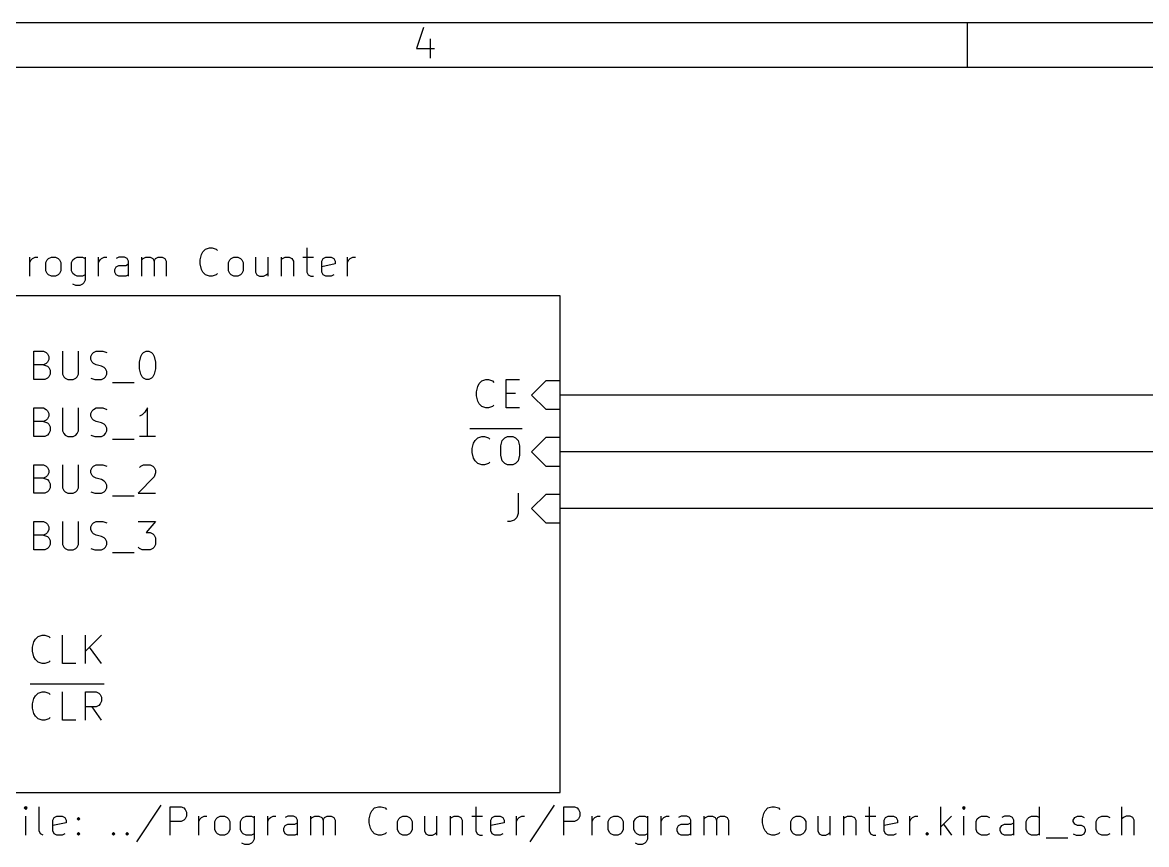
# Model space of a CAD drawing. Extents: x 0.4 to 11.3, y -16.1 to -0.4.
# Drawn here: x 6.603 to 8.583, y -1.842 to -0.394 of the extents above; entities that cross this region are included whole.
import ezdxf

# ---------------------------------------------------------------- set-up
doc = ezdxf.new("R2010")
doc.units = 0
doc.header["$MEASUREMENT"] = 0
for name, color, linetype in [('BROWN2', 54, 'CONTINUOUS'), ('CYAN2', 4, 'CONTINUOUS'), ('GREEN3', 91, 'CONTINUOUS'), ('RED2', 1, 'CONTINUOUS')]:
    doc.layers.add(name, color=color, linetype=linetype)

msp = doc.modelspace()

# ---------------------------------------------------------------- linework, layer by layer
at = {"layer": 'BROWN2', "linetype": 'CONTINUOUS'}
for p, q in [((6.6089, -1.7751), (6.6065, -1.7774)), ((6.6065, -1.7774), (6.6089, -1.7798)), ((6.6113, -1.7774), (6.6089, -1.7751)), ((6.6089, -1.7751), (6.6089, -1.7798)), ((6.6089, -1.7798), (6.6113, -1.7774)), ((6.6327, -1.8179), (6.6327, -1.7751)), ((6.847, -1.7727), (6.8041, -1.837)), ((6.8636, -1.8251), (6.8636, -1.7751)), ((6.8636, -1.7751), (6.8827, -1.7751)), ((6.8827, -1.7751), (6.8874, -1.7774)), ((6.8874, -1.7774), (6.8898, -1.7798)), ((6.8898, -1.7798), (6.8922, -1.7846)), ((7.2184, -1.7822), (7.2232, -1.7774)), ((7.2232, -1.7774), (7.2303, -1.7751)), ((7.2303, -1.7751), (7.2351, -1.7751)), ((7.2351, -1.7751), (7.2422, -1.7774)), ((7.2422, -1.7774), (7.2446, -1.7798)), ((7.4017, -1.7751), (7.4017, -1.8179)), ((7.5398, -1.7727), (7.497, -1.837)), ((7.5565, -1.8251), (7.5565, -1.7751)), ((7.5565, -1.7751), (7.5755, -1.7751)), ((7.5755, -1.7751), (7.5803, -1.7774)), ((7.5803, -1.7774), (7.5827, -1.7798)), ((7.5827, -1.7798), (7.5851, -1.7846)), ((7.9112, -1.7822), (7.916, -1.7774)), ((7.916, -1.7774), (7.9231, -1.7751)), ((7.9231, -1.7751), (7.9279, -1.7751)), ((7.9279, -1.7751), (7.9351, -1.7774)), ((7.9351, -1.7774), (7.9374, -1.7798)), ((8.0946, -1.7751), (8.0946, -1.8179)), ((8.2208, -1.8251), (8.2208, -1.7751)), ((8.2612, -1.7751), (8.2589, -1.7774)), ((8.2589, -1.7774), (8.2612, -1.7798)), ((8.2636, -1.7774), (8.2612, -1.7751)), ((8.2612, -1.7751), (8.2612, -1.7798)), ((8.2612, -1.7798), (8.2636, -1.7774)), ((8.3946, -1.8251), (8.3946, -1.7751)), ((8.5398, -1.8251), (8.5398, -1.7751)), ((6.6089, -1.8251), (6.6089, -1.7917)), ((6.6565, -1.7989), (6.6589, -1.7941)), ((6.6565, -1.8179), (6.6565, -1.7989)), ((6.6589, -1.7941), (6.6636, -1.7917)), ((6.6636, -1.7917), (6.6732, -1.7917)), ((6.6732, -1.7917), (6.6779, -1.7941)), ((6.6779, -1.7941), (6.6803, -1.7989)), ((6.6803, -1.7989), (6.6803, -1.8036)), ((6.6994, -1.7965), (6.7017, -1.7941)), ((6.7017, -1.7989), (6.6994, -1.7965)), ((6.7017, -1.7941), (6.7041, -1.7965)), ((6.7017, -1.7941), (6.7017, -1.7989)), ((6.7041, -1.7965), (6.7017, -1.7989)), ((6.8827, -1.8013), (6.8636, -1.8013)), ((6.8874, -1.7989), (6.8827, -1.8013)), ((6.8898, -1.7965), (6.8874, -1.7989)), ((6.8922, -1.7917), (6.8898, -1.7965)), ((6.8922, -1.7846), (6.8922, -1.7917)), ((6.9136, -1.8251), (6.9136, -1.7917)), ((6.9136, -1.8013), (6.916, -1.7965)), ((6.916, -1.7965), (6.9184, -1.7941)), ((6.9184, -1.7941), (6.9232, -1.7917)), ((6.9232, -1.7917), (6.9279, -1.7917)), ((6.9422, -1.8013), (6.9446, -1.7965)), ((6.9422, -1.8155), (6.9422, -1.8013)), ((6.9446, -1.7965), (6.947, -1.7941)), ((6.947, -1.7941), (6.9517, -1.7917)), ((6.9517, -1.7917), (6.9589, -1.7917)), ((6.9589, -1.7917), (6.9636, -1.7941)), ((6.9636, -1.7941), (6.966, -1.7965)), ((6.966, -1.7965), (6.9684, -1.8013)), ((6.9684, -1.8013), (6.9684, -1.8155)), ((6.9874, -1.8013), (6.9898, -1.7965)), ((6.9874, -1.8155), (6.9874, -1.8013)), ((6.9898, -1.7965), (6.9922, -1.7941)), ((6.9922, -1.7941), (6.997, -1.7917)), ((6.997, -1.7917), (7.0065, -1.7917)), ((7.0065, -1.7917), (7.0113, -1.7941)), ((7.0113, -1.7917), (7.0113, -1.8322)), ((7.0351, -1.8251), (7.0351, -1.7917)), ((7.0351, -1.8013), (7.0374, -1.7965)), ((7.0374, -1.7965), (7.0398, -1.7941)), ((7.0398, -1.7941), (7.0446, -1.7917)), ((7.0446, -1.7917), (7.0494, -1.7917)), ((7.0708, -1.7917), (7.066, -1.7941)), ((7.0803, -1.7917), (7.0708, -1.7917)), ((7.0851, -1.7941), (7.0803, -1.7917)), ((7.0874, -1.7989), (7.0851, -1.7941)), ((7.0874, -1.8251), (7.0874, -1.7989)), ((7.1113, -1.8251), (7.1113, -1.7917)), ((7.1113, -1.7965), (7.1136, -1.7941)), ((7.1136, -1.7941), (7.1184, -1.7917)), ((7.1184, -1.7917), (7.1255, -1.7917)), ((7.1255, -1.7917), (7.1303, -1.7941)), ((7.1303, -1.7941), (7.1327, -1.7989)), ((7.1327, -1.7989), (7.1351, -1.7941)), ((7.1327, -1.7989), (7.1327, -1.8251)), ((7.1351, -1.7941), (7.1398, -1.7917)), ((7.1398, -1.7917), (7.147, -1.7917)), ((7.147, -1.7917), (7.1517, -1.7941)), ((7.1517, -1.7941), (7.1541, -1.7989)), ((7.1541, -1.7989), (7.1541, -1.8251)), ((7.2136, -1.7965), (7.216, -1.787)), ((7.2136, -1.8036), (7.2136, -1.7965)), ((7.216, -1.787), (7.2184, -1.7822)), ((7.2636, -1.8013), (7.266, -1.7965)), ((7.2636, -1.8155), (7.2636, -1.8013)), ((7.266, -1.7965), (7.2684, -1.7941)), ((7.2684, -1.7941), (7.2732, -1.7917)), ((7.2732, -1.7917), (7.2803, -1.7917)), ((7.2803, -1.7917), (7.2851, -1.7941)), ((7.2851, -1.7941), (7.2874, -1.7965)), ((7.2874, -1.7965), (7.2898, -1.8013)), ((7.2898, -1.8013), (7.2898, -1.8155)), ((7.3112, -1.7917), (7.3112, -1.8179)), ((7.3327, -1.7917), (7.3327, -1.8251)), ((7.3565, -1.7917), (7.3565, -1.8251)), ((7.3565, -1.7965), (7.3589, -1.7941)), ((7.3589, -1.7941), (7.3636, -1.7917)), ((7.3636, -1.7917), (7.3708, -1.7917)), ((7.3708, -1.7917), (7.3755, -1.7941)), ((7.3755, -1.7941), (7.3779, -1.7989)), ((7.3779, -1.7989), (7.3779, -1.8251)), ((7.3946, -1.7917), (7.4136, -1.7917)), ((7.4279, -1.7989), (7.4303, -1.7941)), ((7.4279, -1.8179), (7.4279, -1.7989)), ((7.4303, -1.7941), (7.4351, -1.7917)), ((7.4351, -1.7917), (7.4446, -1.7917)), ((7.4446, -1.7917), (7.4493, -1.7941)), ((7.4493, -1.7941), (7.4517, -1.7989)), ((7.4517, -1.7989), (7.4517, -1.8036)), ((7.4731, -1.8251), (7.4731, -1.7917)), ((7.4731, -1.8013), (7.4755, -1.7965)), ((7.4755, -1.7965), (7.4779, -1.7941)), ((7.4779, -1.7941), (7.4827, -1.7917)), ((7.4827, -1.7917), (7.4874, -1.7917)), ((7.5755, -1.8013), (7.5565, -1.8013)), ((7.5803, -1.7989), (7.5755, -1.8013)), ((7.5827, -1.7965), (7.5803, -1.7989)), ((7.5851, -1.7917), (7.5827, -1.7965)), ((7.5851, -1.7846), (7.5851, -1.7917)), ((7.6065, -1.8251), (7.6065, -1.7917)), ((7.6065, -1.8013), (7.6089, -1.7965)), ((7.6089, -1.7965), (7.6112, -1.7941)), ((7.6112, -1.7941), (7.616, -1.7917)), ((7.616, -1.7917), (7.6208, -1.7917)), ((7.6351, -1.8013), (7.6374, -1.7965)), ((7.6351, -1.8155), (7.6351, -1.8013)), ((7.6374, -1.7965), (7.6398, -1.7941)), ((7.6398, -1.7941), (7.6446, -1.7917)), ((7.6446, -1.7917), (7.6517, -1.7917)), ((7.6517, -1.7917), (7.6565, -1.7941)), ((7.6565, -1.7941), (7.6589, -1.7965)), ((7.6589, -1.7965), (7.6612, -1.8013)), ((7.6612, -1.8013), (7.6612, -1.8155)), ((7.6803, -1.8013), (7.6827, -1.7965)), ((7.6803, -1.8155), (7.6803, -1.8013)), ((7.6827, -1.7965), (7.6851, -1.7941)), ((7.6851, -1.7941), (7.6898, -1.7917)), ((7.6898, -1.7917), (7.6993, -1.7917)), ((7.6993, -1.7917), (7.7041, -1.7941)), ((7.7041, -1.7917), (7.7041, -1.8322)), ((7.7279, -1.8251), (7.7279, -1.7917)), ((7.7279, -1.8013), (7.7303, -1.7965)), ((7.7303, -1.7965), (7.7327, -1.7941)), ((7.7327, -1.7941), (7.7374, -1.7917)), ((7.7374, -1.7917), (7.7422, -1.7917)), ((7.7636, -1.7917), (7.7589, -1.7941)), ((7.7731, -1.7917), (7.7636, -1.7917)), ((7.7779, -1.7941), (7.7731, -1.7917)), ((7.7803, -1.7989), (7.7779, -1.7941)), ((7.7803, -1.8251), (7.7803, -1.7989)), ((7.8041, -1.8251), (7.8041, -1.7917)), ((7.8041, -1.7965), (7.8065, -1.7941)), ((7.8065, -1.7941), (7.8112, -1.7917)), ((7.8112, -1.7917), (7.8184, -1.7917)), ((7.8184, -1.7917), (7.8231, -1.7941)), ((7.8231, -1.7941), (7.8255, -1.7989)), ((7.8255, -1.7989), (7.8279, -1.7941)), ((7.8255, -1.7989), (7.8255, -1.8251)), ((7.8279, -1.7941), (7.8327, -1.7917)), ((7.8327, -1.7917), (7.8398, -1.7917)), ((7.8398, -1.7917), (7.8446, -1.7941)), ((7.8446, -1.7941), (7.847, -1.7989)), ((7.847, -1.7989), (7.847, -1.8251)), ((7.9065, -1.7965), (7.9089, -1.787)), ((7.9065, -1.8036), (7.9065, -1.7965)), ((7.9089, -1.787), (7.9112, -1.7822)), ((7.9565, -1.8013), (7.9589, -1.7965)), ((7.9565, -1.8155), (7.9565, -1.8013)), ((7.9589, -1.7965), (7.9612, -1.7941)), ((7.9612, -1.7941), (7.966, -1.7917)), ((7.966, -1.7917), (7.9731, -1.7917)), ((7.9731, -1.7917), (7.9779, -1.7941)), ((7.9779, -1.7941), (7.9803, -1.7965)), ((7.9803, -1.7965), (7.9827, -1.8013)), ((7.9827, -1.8013), (7.9827, -1.8155)), ((8.0041, -1.7917), (8.0041, -1.8179)), ((8.0255, -1.7917), (8.0255, -1.8251)), ((8.0493, -1.7917), (8.0493, -1.8251)), ((8.0493, -1.7965), (8.0517, -1.7941)), ((8.0517, -1.7941), (8.0565, -1.7917)), ((8.0565, -1.7917), (8.0636, -1.7917)), ((8.0636, -1.7917), (8.0684, -1.7941)), ((8.0684, -1.7941), (8.0708, -1.7989)), ((8.0708, -1.7989), (8.0708, -1.8251)), ((8.0874, -1.7917), (8.1065, -1.7917)), ((8.1208, -1.7989), (8.1231, -1.7941)), ((8.1208, -1.8179), (8.1208, -1.7989)), ((8.1231, -1.7941), (8.1279, -1.7917)), ((8.1279, -1.7917), (8.1374, -1.7917)), ((8.1374, -1.7917), (8.1422, -1.7941)), ((8.1422, -1.7941), (8.1446, -1.7989)), ((8.1446, -1.7989), (8.1446, -1.8036)), ((8.166, -1.8251), (8.166, -1.7917)), ((8.166, -1.8013), (8.1684, -1.7965)), ((8.1684, -1.7965), (8.1708, -1.7941)), ((8.1708, -1.7941), (8.1755, -1.7917)), ((8.1755, -1.7917), (8.1803, -1.7917)), ((8.2398, -1.7917), (8.2208, -1.8108)), ((8.2612, -1.8251), (8.2612, -1.7917)), ((8.2827, -1.8013), (8.285, -1.7965)), ((8.2827, -1.8155), (8.2827, -1.8013)), ((8.285, -1.7965), (8.2874, -1.7941)), ((8.2874, -1.7941), (8.2922, -1.7917)), ((8.2922, -1.7917), (8.3017, -1.7917)), ((8.3017, -1.7917), (8.3065, -1.7941)), ((8.3327, -1.7917), (8.3279, -1.7941)), ((8.3422, -1.7917), (8.3327, -1.7917)), ((8.347, -1.7941), (8.3422, -1.7917)), ((8.3493, -1.7989), (8.347, -1.7941)), ((8.3493, -1.8251), (8.3493, -1.7989)), ((8.3708, -1.8013), (8.3731, -1.7965)), ((8.3708, -1.8155), (8.3708, -1.8013)), ((8.3731, -1.7965), (8.3755, -1.7941)), ((8.3755, -1.7941), (8.3803, -1.7917)), ((8.3803, -1.7917), (8.3898, -1.7917)), ((8.3898, -1.7917), (8.3946, -1.7941)), ((8.4541, -1.7989), (8.4565, -1.7941)), ((8.4541, -1.8013), (8.4541, -1.7989)), ((8.4565, -1.806), (8.4541, -1.8013)), ((8.4565, -1.7941), (8.4612, -1.7917)), ((8.4612, -1.7917), (8.4684, -1.7917)), ((8.4684, -1.7917), (8.4731, -1.7941)), ((8.4946, -1.8013), (8.4969, -1.7965)), ((8.4946, -1.8155), (8.4946, -1.8013)), ((8.4969, -1.7965), (8.4993, -1.7941)), ((8.4993, -1.7941), (8.5041, -1.7917)), ((8.5041, -1.7917), (8.5136, -1.7917)), ((8.5136, -1.7917), (8.5184, -1.7941)), ((8.5422, -1.7941), (8.5398, -1.7965)), ((8.547, -1.7917), (8.5422, -1.7941)), ((8.5541, -1.7917), (8.547, -1.7917)), ((8.5589, -1.7941), (8.5541, -1.7917)), ((8.5612, -1.7989), (8.5589, -1.7941)), ((8.5612, -1.8251), (8.5612, -1.7989)), ((6.6351, -1.8227), (6.6327, -1.8179)), ((6.6803, -1.8036), (6.6565, -1.8084)), ((6.6589, -1.8227), (6.6565, -1.8179)), ((6.6994, -1.8227), (6.7017, -1.8203)), ((6.7017, -1.8203), (6.7041, -1.8227)), ((6.7017, -1.8203), (6.7017, -1.8251)), ((6.7613, -1.8227), (6.7636, -1.8203)), ((6.7636, -1.8203), (6.766, -1.8227)), ((6.7636, -1.8203), (6.7636, -1.8251)), ((6.7851, -1.8227), (6.7874, -1.8203)), ((6.7874, -1.8203), (6.7898, -1.8227)), ((6.7874, -1.8203), (6.7874, -1.8251)), ((6.9446, -1.8203), (6.9422, -1.8155)), ((6.947, -1.8227), (6.9446, -1.8203)), ((6.966, -1.8203), (6.9636, -1.8227)), ((6.9684, -1.8155), (6.966, -1.8203)), ((6.9898, -1.8203), (6.9874, -1.8155)), ((6.9922, -1.8227), (6.9898, -1.8203)), ((7.0636, -1.8132), (7.066, -1.8084)), ((7.0636, -1.8179), (7.0636, -1.8132)), ((7.066, -1.8227), (7.0636, -1.8179)), ((7.066, -1.8084), (7.0708, -1.806)), ((7.0708, -1.806), (7.0827, -1.806)), ((7.0827, -1.806), (7.0874, -1.8036)), ((7.216, -1.8132), (7.2136, -1.8036)), ((7.2184, -1.8179), (7.216, -1.8132)), ((7.2232, -1.8227), (7.2184, -1.8179)), ((7.2446, -1.8203), (7.2422, -1.8227)), ((7.266, -1.8203), (7.2636, -1.8155)), ((7.2684, -1.8227), (7.266, -1.8203)), ((7.2874, -1.8203), (7.2851, -1.8227)), ((7.2898, -1.8155), (7.2874, -1.8203)), ((7.3112, -1.8179), (7.3136, -1.8227)), ((7.3303, -1.8227), (7.3327, -1.8203)), ((7.4017, -1.8179), (7.4041, -1.8227)), ((7.4517, -1.8036), (7.4279, -1.8084)), ((7.4303, -1.8227), (7.4279, -1.8179)), ((7.6374, -1.8203), (7.6351, -1.8155)), ((7.6398, -1.8227), (7.6374, -1.8203)), ((7.6589, -1.8203), (7.6565, -1.8227)), ((7.6612, -1.8155), (7.6589, -1.8203)), ((7.6827, -1.8203), (7.6803, -1.8155)), ((7.6851, -1.8227), (7.6827, -1.8203)), ((7.7565, -1.8132), (7.7589, -1.8084)), ((7.7565, -1.8179), (7.7565, -1.8132)), ((7.7589, -1.8227), (7.7565, -1.8179)), ((7.7589, -1.8084), (7.7636, -1.806)), ((7.7636, -1.806), (7.7755, -1.806)), ((7.7755, -1.806), (7.7803, -1.8036)), ((7.9089, -1.8132), (7.9065, -1.8036)), ((7.9112, -1.8179), (7.9089, -1.8132)), ((7.916, -1.8227), (7.9112, -1.8179)), ((7.9374, -1.8203), (7.9351, -1.8227)), ((7.9589, -1.8203), (7.9565, -1.8155)), ((7.9612, -1.8227), (7.9589, -1.8203)), ((7.9803, -1.8203), (7.9779, -1.8227)), ((7.9827, -1.8155), (7.9803, -1.8203)), ((8.0041, -1.8179), (8.0065, -1.8227)), ((8.0231, -1.8227), (8.0255, -1.8203)), ((8.0946, -1.8179), (8.0969, -1.8227)), ((8.1446, -1.8036), (8.1208, -1.8084)), ((8.1231, -1.8227), (8.1208, -1.8179)), ((8.1946, -1.8227), (8.1969, -1.8203)), ((8.1969, -1.8203), (8.1993, -1.8227)), ((8.1969, -1.8203), (8.1969, -1.8251)), ((8.2255, -1.806), (8.2398, -1.8251)), ((8.285, -1.8203), (8.2827, -1.8155)), ((8.2874, -1.8227), (8.285, -1.8203)), ((8.3255, -1.8132), (8.3279, -1.8084)), ((8.3255, -1.8179), (8.3255, -1.8132)), ((8.3279, -1.8227), (8.3255, -1.8179)), ((8.3279, -1.8084), (8.3327, -1.806)), ((8.3327, -1.806), (8.3446, -1.806)), ((8.3446, -1.806), (8.3493, -1.8036)), ((8.3731, -1.8203), (8.3708, -1.8155)), ((8.3755, -1.8227), (8.3731, -1.8203)), ((8.4612, -1.8084), (8.4565, -1.806)), ((8.4684, -1.8084), (8.4612, -1.8084)), ((8.4731, -1.8108), (8.4684, -1.8084)), ((8.4755, -1.8155), (8.4731, -1.8108)), ((8.4731, -1.8227), (8.4755, -1.8179)), ((8.4755, -1.8179), (8.4755, -1.8155)), ((8.4969, -1.8203), (8.4946, -1.8155)), ((8.4993, -1.8227), (8.4969, -1.8203)), ((6.6398, -1.8251), (6.6351, -1.8227)), ((6.6636, -1.8251), (6.6589, -1.8227)), ((6.6732, -1.8251), (6.6636, -1.8251)), ((6.6779, -1.8227), (6.6732, -1.8251)), ((6.7017, -1.8251), (6.6994, -1.8227)), ((6.7041, -1.8227), (6.7017, -1.8251)), ((6.7636, -1.8251), (6.7613, -1.8227)), ((6.766, -1.8227), (6.7636, -1.8251)), ((6.7874, -1.8251), (6.7851, -1.8227)), ((6.7898, -1.8227), (6.7874, -1.8251)), ((6.9517, -1.8251), (6.947, -1.8227)), ((6.9589, -1.8251), (6.9517, -1.8251)), ((6.9636, -1.8227), (6.9589, -1.8251)), ((6.9946, -1.8417), (6.9898, -1.8394)), ((6.997, -1.8251), (6.9922, -1.8227)), ((7.0065, -1.8251), (6.997, -1.8251)), ((7.0065, -1.8394), (7.0017, -1.8417)), ((7.0113, -1.8227), (7.0065, -1.8251)), ((7.0089, -1.837), (7.0065, -1.8394)), ((7.0113, -1.8322), (7.0089, -1.837)), ((7.0708, -1.8251), (7.066, -1.8227)), ((7.0827, -1.8251), (7.0708, -1.8251)), ((7.0874, -1.8227), (7.0827, -1.8251)), ((7.2303, -1.8251), (7.2232, -1.8227)), ((7.2351, -1.8251), (7.2303, -1.8251)), ((7.2422, -1.8227), (7.2351, -1.8251)), ((7.2732, -1.8251), (7.2684, -1.8227)), ((7.2803, -1.8251), (7.2732, -1.8251)), ((7.2851, -1.8227), (7.2803, -1.8251)), ((7.3136, -1.8227), (7.3184, -1.8251)), ((7.3184, -1.8251), (7.3255, -1.8251)), ((7.3255, -1.8251), (7.3303, -1.8227)), ((7.4041, -1.8227), (7.4089, -1.8251)), ((7.4089, -1.8251), (7.4136, -1.8251)), ((7.4351, -1.8251), (7.4303, -1.8227)), ((7.4446, -1.8251), (7.4351, -1.8251)), ((7.4493, -1.8227), (7.4446, -1.8251)), ((7.6446, -1.8251), (7.6398, -1.8227)), ((7.6517, -1.8251), (7.6446, -1.8251)), ((7.6565, -1.8227), (7.6517, -1.8251)), ((7.6874, -1.8417), (7.6827, -1.8394)), ((7.6898, -1.8251), (7.6851, -1.8227)), ((7.6993, -1.8251), (7.6898, -1.8251)), ((7.6993, -1.8394), (7.6946, -1.8417)), ((7.7041, -1.8227), (7.6993, -1.8251)), ((7.7017, -1.837), (7.6993, -1.8394)), ((7.7041, -1.8322), (7.7017, -1.837)), ((7.7636, -1.8251), (7.7589, -1.8227)), ((7.7755, -1.8251), (7.7636, -1.8251)), ((7.7803, -1.8227), (7.7755, -1.8251)), ((7.9231, -1.8251), (7.916, -1.8227)), ((7.9279, -1.8251), (7.9231, -1.8251)), ((7.9351, -1.8227), (7.9279, -1.8251)), ((7.966, -1.8251), (7.9612, -1.8227)), ((7.9731, -1.8251), (7.966, -1.8251)), ((7.9779, -1.8227), (7.9731, -1.8251)), ((8.0065, -1.8227), (8.0112, -1.8251)), ((8.0112, -1.8251), (8.0184, -1.8251)), ((8.0184, -1.8251), (8.0231, -1.8227)), ((8.0969, -1.8227), (8.1017, -1.8251)), ((8.1017, -1.8251), (8.1065, -1.8251)), ((8.1279, -1.8251), (8.1231, -1.8227)), ((8.1374, -1.8251), (8.1279, -1.8251)), ((8.1422, -1.8227), (8.1374, -1.8251)), ((8.1969, -1.8251), (8.1946, -1.8227)), ((8.1993, -1.8227), (8.1969, -1.8251)), ((8.2922, -1.8251), (8.2874, -1.8227)), ((8.3017, -1.8251), (8.2922, -1.8251)), ((8.3065, -1.8227), (8.3017, -1.8251)), ((8.3327, -1.8251), (8.3279, -1.8227)), ((8.3446, -1.8251), (8.3327, -1.8251)), ((8.3493, -1.8227), (8.3446, -1.8251)), ((8.3803, -1.8251), (8.3755, -1.8227)), ((8.3898, -1.8251), (8.3803, -1.8251)), ((8.3946, -1.8227), (8.3898, -1.8251)), ((8.4065, -1.8298), (8.4446, -1.8298)), ((8.4541, -1.8227), (8.4589, -1.8251)), ((8.4589, -1.8251), (8.4684, -1.8251)), ((8.4684, -1.8251), (8.4731, -1.8227)), ((8.5041, -1.8251), (8.4993, -1.8227)), ((8.5136, -1.8251), (8.5041, -1.8251)), ((8.5184, -1.8227), (8.5136, -1.8251)), ((7.0017, -1.8417), (6.9946, -1.8417)), ((7.6946, -1.8417), (7.6874, -1.8417))]:
    msp.add_line(p, q, dxfattribs=at)
at = {"layer": 'CYAN2', "linetype": 'CONTINUOUS'}
for p, q in [((6.9255, -0.7929), (6.9327, -0.7905)), ((6.9327, -0.7905), (6.9374, -0.7905)), ((6.9374, -0.7905), (6.9446, -0.7929)), ((7.1041, -0.7905), (7.1041, -0.8334)), ((6.616, -0.8405), (6.616, -0.8072)), ((6.6184, -0.812), (6.6208, -0.8096)), ((6.6208, -0.8096), (6.6255, -0.8072)), ((6.6255, -0.8072), (6.6303, -0.8072)), ((6.647, -0.812), (6.6493, -0.8096)), ((6.6493, -0.8096), (6.6541, -0.8072)), ((6.6541, -0.8072), (6.6613, -0.8072)), ((6.6613, -0.8072), (6.666, -0.8096)), ((6.666, -0.8096), (6.6684, -0.812)), ((6.6922, -0.812), (6.6946, -0.8096)), ((6.6946, -0.8096), (6.6993, -0.8072)), ((6.6993, -0.8072), (6.7089, -0.8072)), ((6.7089, -0.8072), (6.7136, -0.8096)), ((6.7136, -0.8072), (6.7136, -0.8477)), ((6.7374, -0.8405), (6.7374, -0.8072)), ((6.7398, -0.812), (6.7422, -0.8096)), ((6.7422, -0.8096), (6.747, -0.8072)), ((6.747, -0.8072), (6.7517, -0.8072)), ((6.7732, -0.8072), (6.7684, -0.8096)), ((6.7827, -0.8072), (6.7732, -0.8072)), ((6.7874, -0.8096), (6.7827, -0.8072)), ((6.7898, -0.8143), (6.7874, -0.8096)), ((6.8136, -0.8405), (6.8136, -0.8072)), ((6.8136, -0.812), (6.816, -0.8096)), ((6.816, -0.8096), (6.8208, -0.8072)), ((6.8208, -0.8072), (6.8279, -0.8072)), ((6.8279, -0.8072), (6.8327, -0.8096)), ((6.8327, -0.8096), (6.8351, -0.8143)), ((6.8351, -0.8143), (6.8374, -0.8096)), ((6.8374, -0.8096), (6.8422, -0.8072)), ((6.8422, -0.8072), (6.8493, -0.8072)), ((6.8493, -0.8072), (6.8541, -0.8096)), ((6.8541, -0.8096), (6.8565, -0.8143)), ((6.916, -0.812), (6.9184, -0.8024)), ((6.9184, -0.8024), (6.9208, -0.7977)), ((6.9208, -0.7977), (6.9255, -0.7929)), ((6.9446, -0.7929), (6.947, -0.7953)), ((6.9684, -0.812), (6.9708, -0.8096)), ((6.9708, -0.8096), (6.9755, -0.8072)), ((6.9755, -0.8072), (6.9827, -0.8072)), ((6.9827, -0.8072), (6.9874, -0.8096)), ((6.9874, -0.8096), (6.9898, -0.812)), ((7.0136, -0.8072), (7.0136, -0.8334)), ((7.0351, -0.8072), (7.0351, -0.8405)), ((7.0589, -0.8072), (7.0589, -0.8405)), ((7.0589, -0.812), (7.0612, -0.8096)), ((7.0612, -0.8096), (7.066, -0.8072)), ((7.066, -0.8072), (7.0731, -0.8072)), ((7.0731, -0.8072), (7.0779, -0.8096)), ((7.0779, -0.8096), (7.0803, -0.8143)), ((7.097, -0.8072), (7.116, -0.8072)), ((7.1303, -0.8143), (7.1327, -0.8096)), ((7.1327, -0.8096), (7.1374, -0.8072)), ((7.1374, -0.8072), (7.147, -0.8072)), ((7.147, -0.8072), (7.1517, -0.8096)), ((7.1517, -0.8096), (7.1541, -0.8143)), ((7.1755, -0.8405), (7.1755, -0.8072)), ((7.1779, -0.812), (7.1803, -0.8096)), ((7.1803, -0.8096), (7.185, -0.8072)), ((7.185, -0.8072), (7.1898, -0.8072)), ((6.616, -0.8167), (6.6184, -0.812)), ((6.6446, -0.8167), (6.647, -0.812)), ((6.6446, -0.831), (6.6446, -0.8167)), ((6.647, -0.8358), (6.6446, -0.831)), ((6.6684, -0.812), (6.6708, -0.8167)), ((6.6708, -0.831), (6.6684, -0.8358)), ((6.6708, -0.8167), (6.6708, -0.831)), ((6.6898, -0.8167), (6.6922, -0.812)), ((6.6898, -0.831), (6.6898, -0.8167)), ((6.6922, -0.8358), (6.6898, -0.831)), ((6.7374, -0.8167), (6.7398, -0.812)), ((6.766, -0.8286), (6.7684, -0.8239)), ((6.766, -0.8334), (6.766, -0.8286)), ((6.7684, -0.8239), (6.7732, -0.8215)), ((6.7732, -0.8215), (6.7851, -0.8215)), ((6.7851, -0.8215), (6.7898, -0.8191)), ((6.7898, -0.8405), (6.7898, -0.8143)), ((6.8351, -0.8143), (6.8351, -0.8405)), ((6.8565, -0.8143), (6.8565, -0.8405)), ((6.916, -0.8191), (6.916, -0.812)), ((6.9184, -0.8286), (6.916, -0.8191)), ((6.9208, -0.8334), (6.9184, -0.8286)), ((6.966, -0.8167), (6.9684, -0.812)), ((6.966, -0.831), (6.966, -0.8167)), ((6.9684, -0.8358), (6.966, -0.831)), ((6.9898, -0.812), (6.9922, -0.8167)), ((6.9922, -0.831), (6.9898, -0.8358)), ((6.9922, -0.8167), (6.9922, -0.831)), ((7.0803, -0.8143), (7.0803, -0.8405)), ((7.1303, -0.8334), (7.1303, -0.8143)), ((7.1541, -0.8191), (7.1303, -0.8239)), ((7.1541, -0.8143), (7.1541, -0.8191)), ((7.1755, -0.8167), (7.1779, -0.812)), ((6.6493, -0.8382), (6.647, -0.8358)), ((6.6541, -0.8405), (6.6493, -0.8382)), ((6.6613, -0.8405), (6.6541, -0.8405)), ((6.666, -0.8382), (6.6613, -0.8405)), ((6.6684, -0.8358), (6.666, -0.8382)), ((6.6946, -0.8382), (6.6922, -0.8358)), ((6.6993, -0.8405), (6.6946, -0.8382)), ((6.7089, -0.8405), (6.6993, -0.8405)), ((6.7136, -0.8382), (6.7089, -0.8405)), ((6.7136, -0.8477), (6.7112, -0.8524)), ((6.7684, -0.8382), (6.766, -0.8334)), ((6.7732, -0.8405), (6.7684, -0.8382)), ((6.7851, -0.8405), (6.7732, -0.8405)), ((6.7898, -0.8382), (6.7851, -0.8405)), ((6.9255, -0.8382), (6.9208, -0.8334)), ((6.9327, -0.8405), (6.9255, -0.8382)), ((6.9374, -0.8405), (6.9327, -0.8405)), ((6.9446, -0.8382), (6.9374, -0.8405)), ((6.947, -0.8358), (6.9446, -0.8382)), ((6.9708, -0.8382), (6.9684, -0.8358)), ((6.9755, -0.8405), (6.9708, -0.8382)), ((6.9827, -0.8405), (6.9755, -0.8405)), ((6.9874, -0.8382), (6.9827, -0.8405)), ((6.9898, -0.8358), (6.9874, -0.8382)), ((7.0136, -0.8334), (7.016, -0.8382)), ((7.016, -0.8382), (7.0208, -0.8405)), ((7.0208, -0.8405), (7.0279, -0.8405)), ((7.0279, -0.8405), (7.0327, -0.8382)), ((7.0327, -0.8382), (7.0351, -0.8358)), ((7.1041, -0.8334), (7.1065, -0.8382)), ((7.1065, -0.8382), (7.1112, -0.8405)), ((7.1112, -0.8405), (7.116, -0.8405)), ((7.1327, -0.8382), (7.1303, -0.8334)), ((7.1374, -0.8405), (7.1327, -0.8382)), ((7.147, -0.8405), (7.1374, -0.8405)), ((7.1517, -0.8382), (7.147, -0.8405)), ((6.697, -0.8572), (6.6922, -0.8548)), ((6.7041, -0.8572), (6.697, -0.8572)), ((6.7089, -0.8548), (6.7041, -0.8572)), ((6.7112, -0.8524), (6.7089, -0.8548)), ((6.6235, -1.0228), (6.6235, -0.9728)), ((6.6235, -0.9728), (6.6402, -0.9728)), ((6.6402, -0.9728), (6.6449, -0.9752)), ((6.6449, -0.9752), (6.6473, -0.9776)), ((6.6473, -0.9776), (6.6497, -0.9823)), ((6.6497, -0.9871), (6.6473, -0.9919)), ((6.6497, -0.9823), (6.6497, -0.9871)), ((6.6735, -0.9728), (6.6735, -1.0133)), ((6.7021, -1.0133), (6.7021, -0.9728)), ((6.7235, -0.9823), (6.7259, -0.9776)), ((6.7235, -0.9871), (6.7235, -0.9823)), ((6.7259, -0.9919), (6.7235, -0.9871)), ((6.7259, -0.9776), (6.7283, -0.9752)), ((6.7283, -0.9752), (6.733, -0.9728)), ((6.733, -0.9728), (6.7449, -0.9728)), ((6.7449, -0.9728), (6.7521, -0.9752)), ((6.8092, -0.9919), (6.8116, -0.9823)), ((6.8116, -0.9823), (6.814, -0.9776)), ((6.814, -0.9776), (6.8164, -0.9752)), ((6.8164, -0.9752), (6.8211, -0.9728)), ((6.8211, -0.9728), (6.8259, -0.9728)), ((6.8259, -0.9728), (6.8307, -0.9752)), ((6.8307, -0.9752), (6.833, -0.9776)), ((6.833, -0.9776), (6.8354, -0.9823)), ((6.8354, -0.9823), (6.8378, -0.9919)), ((6.6402, -0.9966), (6.6235, -0.9966)), ((6.6449, -0.9942), (6.6402, -0.9966)), ((6.6402, -0.9966), (6.6473, -0.999)), ((6.6473, -0.9919), (6.6449, -0.9942)), ((6.6473, -0.999), (6.6497, -1.0014)), ((6.6497, -1.0014), (6.6521, -1.0061)), ((6.6521, -1.0061), (6.6521, -1.0133)), ((6.7283, -0.9942), (6.7259, -0.9919)), ((6.733, -0.9966), (6.7283, -0.9942)), ((6.7426, -0.999), (6.733, -0.9966)), ((6.7473, -1.0014), (6.7426, -0.999)), ((6.7497, -1.0038), (6.7473, -1.0014)), ((6.7521, -1.0085), (6.7497, -1.0038)), ((6.7521, -1.0133), (6.7521, -1.0085)), ((6.8092, -1.0038), (6.8092, -0.9919)), ((6.8116, -1.0133), (6.8092, -1.0038)), ((6.8378, -1.0038), (6.8354, -1.0133)), ((6.8378, -0.9919), (6.8378, -1.0038)), ((6.6426, -1.0228), (6.6235, -1.0228)), ((6.6473, -1.0204), (6.6426, -1.0228)), ((6.6497, -1.018), (6.6473, -1.0204)), ((6.6521, -1.0133), (6.6497, -1.018)), ((6.6735, -1.0133), (6.6759, -1.018)), ((6.6759, -1.018), (6.6783, -1.0204)), ((6.6783, -1.0204), (6.683, -1.0228)), ((6.683, -1.0228), (6.6926, -1.0228)), ((6.6926, -1.0228), (6.6973, -1.0204)), ((6.6973, -1.0204), (6.6997, -1.018)), ((6.6997, -1.018), (6.7021, -1.0133)), ((6.7235, -1.0204), (6.7307, -1.0228)), ((6.7307, -1.0228), (6.7426, -1.0228)), ((6.7426, -1.0228), (6.7473, -1.0204)), ((6.7473, -1.0204), (6.7497, -1.018)), ((6.7497, -1.018), (6.7521, -1.0133)), ((6.7616, -1.0276), (6.7997, -1.0276)), ((6.814, -1.018), (6.8116, -1.0133)), ((6.8164, -1.0204), (6.814, -1.018)), ((6.8211, -1.0228), (6.8164, -1.0204)), ((6.8259, -1.0228), (6.8211, -1.0228)), ((6.8307, -1.0204), (6.8259, -1.0228)), ((6.833, -1.018), (6.8307, -1.0204)), ((6.8354, -1.0133), (6.833, -1.018)), ((7.4074, -1.0299), (7.4122, -1.0252)), ((7.4122, -1.0252), (7.4193, -1.0228)), ((7.4193, -1.0228), (7.4241, -1.0228)), ((7.4241, -1.0228), (7.4312, -1.0252)), ((7.4312, -1.0252), (7.4336, -1.0276)), ((7.4551, -1.0728), (7.4551, -1.0228)), ((7.4551, -1.0228), (7.4789, -1.0228)), ((7.525, -1.025), (7.5, -1.05)), ((7.55, -1.025), (7.525, -1.025)), ((7.55, -1.075), (7.55, -1.025)), ((7.4027, -1.0442), (7.4051, -1.0347)), ((7.4027, -1.0514), (7.4027, -1.0442)), ((7.4051, -1.0347), (7.4074, -1.0299)), ((7.4551, -1.0466), (7.4717, -1.0466)), ((7.4051, -1.0609), (7.4027, -1.0514)), ((7.4074, -1.0657), (7.4051, -1.0609)), ((7.4122, -1.0704), (7.4074, -1.0657)), ((7.4336, -1.068), (7.4312, -1.0704)), ((7.5, -1.05), (7.525, -1.075)), ((6.6235, -1.1228), (6.6235, -1.0728)), ((6.6235, -1.0728), (6.6402, -1.0728)), ((6.6402, -1.0728), (6.6449, -1.0752)), ((6.6449, -1.0752), (6.6473, -1.0776)), ((6.6473, -1.0776), (6.6497, -1.0823)), ((6.6497, -1.0871), (6.6473, -1.0919)), ((6.6497, -1.0823), (6.6497, -1.0871)), ((6.6735, -1.0728), (6.6735, -1.1133)), ((6.7021, -1.1133), (6.7021, -1.0728)), ((6.7235, -1.0823), (6.7259, -1.0776)), ((6.7235, -1.0871), (6.7235, -1.0823)), ((6.7259, -1.0919), (6.7235, -1.0871)), ((6.7259, -1.0776), (6.7283, -1.0752)), ((6.7283, -1.0752), (6.733, -1.0728)), ((6.733, -1.0728), (6.7449, -1.0728)), ((6.7449, -1.0728), (6.7521, -1.0752)), ((6.814, -1.0847), (6.8092, -1.0871)), ((6.8188, -1.0799), (6.814, -1.0847)), ((6.8235, -1.0728), (6.8188, -1.0799)), ((6.8235, -1.1228), (6.8235, -1.0728)), ((7.4193, -1.0728), (7.4122, -1.0704)), ((7.4241, -1.0728), (7.4193, -1.0728)), ((7.4312, -1.0704), (7.4241, -1.0728)), ((7.4789, -1.0728), (7.4551, -1.0728)), ((7.525, -1.075), (7.55, -1.075)), ((6.6402, -1.0966), (6.6235, -1.0966)), ((6.6449, -1.0942), (6.6402, -1.0966)), ((6.6402, -1.0966), (6.6473, -1.099)), ((6.6473, -1.0919), (6.6449, -1.0942)), ((6.6473, -1.099), (6.6497, -1.1014)), ((6.6497, -1.1014), (6.6521, -1.1061)), ((6.6521, -1.1061), (6.6521, -1.1133)), ((6.7283, -1.0942), (6.7259, -1.0919)), ((6.733, -1.0966), (6.7283, -1.0942)), ((6.7426, -1.099), (6.733, -1.0966)), ((6.7473, -1.1014), (6.7426, -1.099)), ((6.7497, -1.1038), (6.7473, -1.1014)), ((6.7521, -1.1085), (6.7497, -1.1038)), ((6.7521, -1.1133), (6.7521, -1.1085)), ((6.6426, -1.1228), (6.6235, -1.1228)), ((6.6473, -1.1204), (6.6426, -1.1228)), ((6.6497, -1.118), (6.6473, -1.1204)), ((6.6521, -1.1133), (6.6497, -1.118)), ((6.6735, -1.1133), (6.6759, -1.118)), ((6.6759, -1.118), (6.6783, -1.1204)), ((6.6783, -1.1204), (6.683, -1.1228)), ((6.683, -1.1228), (6.6926, -1.1228)), ((6.6926, -1.1228), (6.6973, -1.1204)), ((6.6973, -1.1204), (6.6997, -1.118)), ((6.6997, -1.118), (6.7021, -1.1133)), ((6.7235, -1.1204), (6.7307, -1.1228)), ((6.7307, -1.1228), (6.7426, -1.1228)), ((6.7426, -1.1228), (6.7473, -1.1204)), ((6.7473, -1.1204), (6.7497, -1.118)), ((6.7497, -1.118), (6.7521, -1.1133)), ((6.7616, -1.1276), (6.7997, -1.1276)), ((6.8378, -1.1228), (6.8092, -1.1228)), ((7.391, -1.1089), (7.4834, -1.1089)), ((7.4003, -1.1299), (7.4051, -1.1252)), ((7.4051, -1.1252), (7.4122, -1.1228)), ((7.4122, -1.1228), (7.417, -1.1228)), ((7.417, -1.1228), (7.4241, -1.1252)), ((7.4241, -1.1252), (7.4265, -1.1276)), ((7.4479, -1.1299), (7.4527, -1.1252)), ((7.4527, -1.1252), (7.4574, -1.1228)), ((7.4574, -1.1228), (7.467, -1.1228)), ((7.467, -1.1228), (7.4717, -1.1252)), ((7.4717, -1.1252), (7.4765, -1.1299)), ((7.525, -1.125), (7.5, -1.15)), ((7.55, -1.125), (7.525, -1.125)), ((7.55, -1.175), (7.55, -1.125)), ((7.3955, -1.1442), (7.3979, -1.1347)), ((7.3955, -1.1514), (7.3955, -1.1442)), ((7.3979, -1.1347), (7.4003, -1.1299)), ((7.4455, -1.1395), (7.4479, -1.1299)), ((7.4455, -1.1561), (7.4455, -1.1395)), ((7.4765, -1.1299), (7.4789, -1.1395)), ((7.4789, -1.1395), (7.4789, -1.1561)), ((7.3979, -1.1609), (7.3955, -1.1514)), ((7.4003, -1.1657), (7.3979, -1.1609)), ((7.4051, -1.1704), (7.4003, -1.1657)), ((7.4265, -1.168), (7.4241, -1.1704)), ((7.4479, -1.1657), (7.4455, -1.1561)), ((7.4527, -1.1704), (7.4479, -1.1657)), ((7.4765, -1.1657), (7.4717, -1.1704)), ((7.4789, -1.1561), (7.4765, -1.1657)), ((7.5, -1.15), (7.525, -1.175)), ((6.6235, -1.2228), (6.6235, -1.1728)), ((6.6235, -1.1728), (6.6402, -1.1728)), ((6.6402, -1.1728), (6.6449, -1.1752)), ((6.6449, -1.1752), (6.6473, -1.1776)), ((6.6473, -1.1776), (6.6497, -1.1823)), ((6.6497, -1.1871), (6.6473, -1.1919)), ((6.6497, -1.1823), (6.6497, -1.1871)), ((6.6735, -1.1728), (6.6735, -1.2133)), ((6.7021, -1.2133), (6.7021, -1.1728)), ((6.7235, -1.1823), (6.7259, -1.1776)), ((6.7235, -1.1871), (6.7235, -1.1823)), ((6.7259, -1.1919), (6.7235, -1.1871)), ((6.7259, -1.1776), (6.7283, -1.1752)), ((6.7283, -1.1752), (6.733, -1.1728)), ((6.733, -1.1728), (6.7449, -1.1728)), ((6.7449, -1.1728), (6.7521, -1.1752)), ((6.8092, -1.1776), (6.8116, -1.1752)), ((6.8116, -1.1752), (6.8164, -1.1728)), ((6.8164, -1.1728), (6.8283, -1.1728)), ((6.8283, -1.1728), (6.833, -1.1752)), ((6.833, -1.1752), (6.8354, -1.1776)), ((6.8354, -1.1776), (6.8378, -1.1823)), ((6.8378, -1.1871), (6.8354, -1.1942)), ((6.8378, -1.1823), (6.8378, -1.1871)), ((7.4122, -1.1728), (7.4051, -1.1704)), ((7.417, -1.1728), (7.4122, -1.1728)), ((7.4241, -1.1704), (7.417, -1.1728)), ((7.4574, -1.1728), (7.4527, -1.1704)), ((7.467, -1.1728), (7.4574, -1.1728)), ((7.4717, -1.1704), (7.467, -1.1728)), ((7.525, -1.175), (7.55, -1.175)), ((6.6402, -1.1966), (6.6235, -1.1966)), ((6.6449, -1.1942), (6.6402, -1.1966)), ((6.6402, -1.1966), (6.6473, -1.199)), ((6.6473, -1.1919), (6.6449, -1.1942)), ((6.6473, -1.199), (6.6497, -1.2014)), ((6.6497, -1.2014), (6.6521, -1.2061)), ((6.6521, -1.2061), (6.6521, -1.2133)), ((6.7283, -1.1942), (6.7259, -1.1919)), ((6.733, -1.1966), (6.7283, -1.1942)), ((6.7426, -1.199), (6.733, -1.1966)), ((6.7473, -1.2014), (6.7426, -1.199)), ((6.7497, -1.2038), (6.7473, -1.2014)), ((6.7521, -1.2085), (6.7497, -1.2038)), ((6.8354, -1.1942), (6.8068, -1.2228)), ((6.6426, -1.2228), (6.6235, -1.2228)), ((6.6473, -1.2204), (6.6426, -1.2228)), ((6.6497, -1.218), (6.6473, -1.2204)), ((6.6521, -1.2133), (6.6497, -1.218)), ((6.6735, -1.2133), (6.6759, -1.218)), ((6.6759, -1.218), (6.6783, -1.2204)), ((6.6783, -1.2204), (6.683, -1.2228)), ((6.683, -1.2228), (6.6926, -1.2228)), ((6.6926, -1.2228), (6.6973, -1.2204)), ((6.6973, -1.2204), (6.6997, -1.218)), ((6.6997, -1.218), (6.7021, -1.2133)), ((6.7235, -1.2204), (6.7307, -1.2228)), ((6.7307, -1.2228), (6.7426, -1.2228)), ((6.7426, -1.2228), (6.7473, -1.2204)), ((6.7473, -1.2204), (6.7497, -1.218)), ((6.7497, -1.218), (6.7521, -1.2133)), ((6.7521, -1.2133), (6.7521, -1.2085)), ((6.8068, -1.2228), (6.8378, -1.2228)), ((7.4765, -1.2228), (7.4765, -1.2585)), ((7.525, -1.225), (7.5, -1.25)), ((7.55, -1.225), (7.525, -1.225)), ((7.55, -1.275), (7.55, -1.225)), ((6.7616, -1.2276), (6.7997, -1.2276)), ((7.4741, -1.2657), (7.4693, -1.2704)), ((7.4765, -1.2585), (7.4741, -1.2657)), ((7.5, -1.25), (7.525, -1.275)), ((6.6235, -1.3228), (6.6235, -1.2728)), ((6.6235, -1.2728), (6.6402, -1.2728)), ((6.6402, -1.2728), (6.6449, -1.2752)), ((6.6449, -1.2752), (6.6473, -1.2776)), ((6.6473, -1.2776), (6.6497, -1.2823)), ((6.6497, -1.2823), (6.6497, -1.2871)), ((6.6735, -1.2728), (6.6735, -1.3133)), ((6.7021, -1.3133), (6.7021, -1.2728)), ((6.7235, -1.2823), (6.7259, -1.2776)), ((6.7235, -1.2871), (6.7235, -1.2823)), ((6.7259, -1.2776), (6.7283, -1.2752)), ((6.7283, -1.2752), (6.733, -1.2728)), ((6.733, -1.2728), (6.7449, -1.2728)), ((6.7449, -1.2728), (6.7521, -1.2752)), ((6.8068, -1.2728), (6.8378, -1.2728)), ((6.8378, -1.2728), (6.8211, -1.2919)), ((7.4622, -1.2728), (7.4574, -1.2728)), ((7.4693, -1.2704), (7.4622, -1.2728)), ((7.525, -1.275), (7.55, -1.275)), ((6.6402, -1.2966), (6.6235, -1.2966)), ((6.6449, -1.2942), (6.6402, -1.2966)), ((6.6402, -1.2966), (6.6473, -1.299)), ((6.6473, -1.2919), (6.6449, -1.2942)), ((6.6497, -1.2871), (6.6473, -1.2919)), ((6.6473, -1.299), (6.6497, -1.3014)), ((6.6497, -1.3014), (6.6521, -1.3061)), ((6.6521, -1.3061), (6.6521, -1.3133)), ((6.7259, -1.2919), (6.7235, -1.2871)), ((6.7283, -1.2942), (6.7259, -1.2919)), ((6.733, -1.2966), (6.7283, -1.2942)), ((6.7426, -1.299), (6.733, -1.2966)), ((6.7473, -1.3014), (6.7426, -1.299)), ((6.7497, -1.3038), (6.7473, -1.3014)), ((6.7521, -1.3085), (6.7497, -1.3038)), ((6.8211, -1.2919), (6.8283, -1.2919)), ((6.8283, -1.2919), (6.833, -1.2942)), ((6.833, -1.2942), (6.8354, -1.2966)), ((6.8354, -1.2966), (6.8378, -1.3014)), ((6.8378, -1.3014), (6.8378, -1.3133)), ((6.6426, -1.3228), (6.6235, -1.3228)), ((6.6473, -1.3204), (6.6426, -1.3228)), ((6.6497, -1.318), (6.6473, -1.3204)), ((6.6521, -1.3133), (6.6497, -1.318)), ((6.6735, -1.3133), (6.6759, -1.318)), ((6.6759, -1.318), (6.6783, -1.3204)), ((6.6783, -1.3204), (6.683, -1.3228)), ((6.683, -1.3228), (6.6926, -1.3228)), ((6.6926, -1.3228), (6.6973, -1.3204)), ((6.6973, -1.3204), (6.6997, -1.318)), ((6.6997, -1.318), (6.7021, -1.3133)), ((6.7235, -1.3204), (6.7307, -1.3228)), ((6.7307, -1.3228), (6.7426, -1.3228)), ((6.7426, -1.3228), (6.7473, -1.3204)), ((6.7473, -1.3204), (6.7497, -1.318)), ((6.7497, -1.318), (6.7521, -1.3133)), ((6.7521, -1.3133), (6.7521, -1.3085)), ((6.8092, -1.3204), (6.8068, -1.318)), ((6.814, -1.3228), (6.8092, -1.3204)), ((6.8283, -1.3228), (6.814, -1.3228)), ((6.833, -1.3204), (6.8283, -1.3228)), ((6.8354, -1.318), (6.833, -1.3204)), ((6.8378, -1.3133), (6.8354, -1.318)), ((6.7616, -1.3276), (6.7997, -1.3276)), ((6.6211, -1.4942), (6.6235, -1.4847)), ((6.6235, -1.4847), (6.6259, -1.4799)), ((6.6259, -1.4799), (6.6307, -1.4752)), ((6.6307, -1.4752), (6.6378, -1.4728)), ((6.6378, -1.4728), (6.6426, -1.4728)), ((6.6426, -1.4728), (6.6497, -1.4752)), ((6.6497, -1.4752), (6.6521, -1.4776)), ((6.6735, -1.5228), (6.6735, -1.4728)), ((6.714, -1.5228), (6.714, -1.4728)), ((6.7426, -1.4728), (6.714, -1.5014)), ((6.6211, -1.5014), (6.6211, -1.4942)), ((6.6235, -1.5109), (6.6211, -1.5014)), ((6.7426, -1.5228), (6.7211, -1.4942)), ((6.6259, -1.5157), (6.6235, -1.5109)), ((6.6307, -1.5204), (6.6259, -1.5157)), ((6.6378, -1.5228), (6.6307, -1.5204)), ((6.6426, -1.5228), (6.6378, -1.5228)), ((6.6497, -1.5204), (6.6426, -1.5228)), ((6.6521, -1.518), (6.6497, -1.5204)), ((6.6973, -1.5228), (6.6735, -1.5228)), ((6.6166, -1.5589), (6.7471, -1.5589)), ((6.6235, -1.5847), (6.6259, -1.5799)), ((6.6259, -1.5799), (6.6307, -1.5752)), ((6.6307, -1.5752), (6.6378, -1.5728)), ((6.6378, -1.5728), (6.6426, -1.5728)), ((6.6426, -1.5728), (6.6497, -1.5752)), ((6.6497, -1.5752), (6.6521, -1.5776)), ((6.6735, -1.6228), (6.6735, -1.5728)), ((6.714, -1.6228), (6.714, -1.5728)), ((6.714, -1.5728), (6.733, -1.5728)), ((6.733, -1.5728), (6.7378, -1.5752)), ((6.7378, -1.5752), (6.7402, -1.5776)), ((6.7402, -1.5776), (6.7426, -1.5823)), ((6.7426, -1.5823), (6.7426, -1.5895)), ((6.6211, -1.5942), (6.6235, -1.5847)), ((6.6211, -1.6014), (6.6211, -1.5942)), ((6.6235, -1.6109), (6.6211, -1.6014)), ((6.733, -1.599), (6.714, -1.599)), ((6.7426, -1.6228), (6.7259, -1.599)), ((6.7378, -1.5966), (6.733, -1.599)), ((6.7402, -1.5942), (6.7378, -1.5966)), ((6.7426, -1.5895), (6.7402, -1.5942)), ((6.6259, -1.6157), (6.6235, -1.6109)), ((6.6307, -1.6204), (6.6259, -1.6157)), ((6.6378, -1.6228), (6.6307, -1.6204)), ((6.6426, -1.6228), (6.6378, -1.6228)), ((6.6497, -1.6204), (6.6426, -1.6228)), ((6.6521, -1.618), (6.6497, -1.6204)), ((6.6973, -1.6228), (6.6735, -1.6228))]:
    msp.add_line(p, q, dxfattribs=at)
at = {"layer": 'GREEN3', "linetype": 'CONTINUOUS'}
for p, q in [((10.35, -1.05), (7.55, -1.05)), ((10.2, -1.15), (7.55, -1.15)), ((10.05, -1.25), (7.55, -1.25))]:
    msp.add_line(p, q, dxfattribs=at)
at = {"layer": 'RED2', "linetype": 'CONTINUOUS'}
for p, q in [((0.3937, -0.3937), (11.2993, -0.3937)), ((8.2677, -0.4724), (8.2677, -0.3937)), ((7.3093, -0.4028), (7.2971, -0.4394)), ((7.3215, -0.4223), (7.3215, -0.4564)), ((7.2971, -0.4394), (7.3288, -0.4394)), ((0.4724, -0.4724), (11.2206, -0.4724)), ((7.55, -0.875), (6.55, -0.875)), ((7.55, -0.875), (6.55, -0.875)), ((7.55, -1.75), (7.55, -0.875)), ((7.55, -1.75), (7.55, -0.875)), ((6.55, -1.75), (7.55, -1.75)), ((6.55, -1.75), (7.55, -1.75))]:
    msp.add_line(p, q, dxfattribs=at)

doc.saveas('drawing.dxf')
